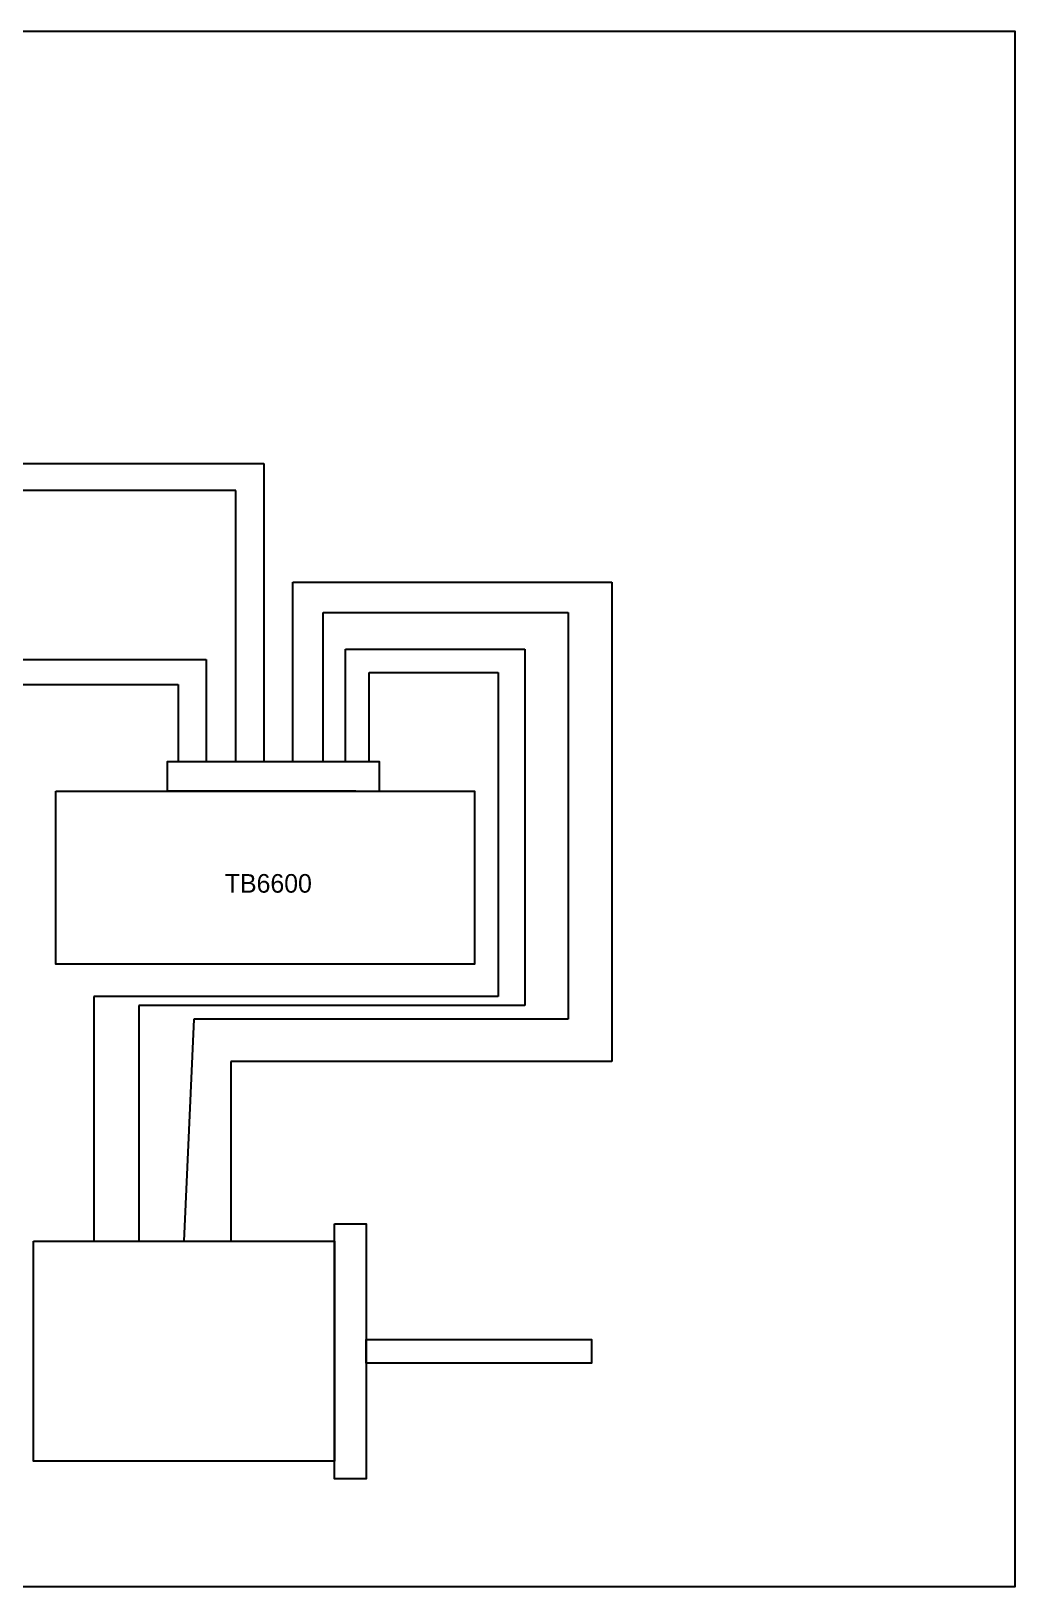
# Model space of a CAD drawing. Header units: millimetres. Extents: x -116 to 361, y -106 to 178.
# Drawn here: x 180.8 to 360.8, y -106.4 to 178.4 of the extents above; entities that cross this region are included whole.
import ezdxf

# ---------------------------------------------------------------- set-up
doc = ezdxf.new("R2010")
doc.units = ezdxf.units.MM

msp = doc.modelspace()

# ---------------------------------------------------------------- linework, layer by layer
for p, q in [((27.65, 99.29), (223.38, 99.29)), ((223.38, 99.29), (223.38, 44.66)), ((218.24, 94.36), (23.77, 94.36)), ((218.24, 44.66), (218.24, 94.36)), ((228.66, 44.66), (228.66, 77.56)), ((228.66, 77.56), (287.05, 77.56)), ((287.05, 77.56), (287.05, -10.19)), ((234.21, 44.66), (234.21, 72.02)), ((234.21, 72.02), (279.09, 72.02)), ((279.09, 72.02), (279.09, -2.47)), ((152.78, 63.39), (212.78, 63.39)), ((212.78, 63.39), (212.78, 44.66)), ((238.31, 44.66), (238.31, 65.27)), ((238.31, 65.27), (271.13, 65.27)), ((271.13, 65.27), (271.13, 0.08)), ((242.63, 44.66), (242.63, 61)), ((242.63, 61), (266.25, 61)), ((266.25, 61), (266.25, 1.68)), ((157.79, 58.82), (207.67, 58.82)), ((207.67, 58.82), (207.67, 44.66)), ((266.25, 1.68), (192.27, 1.68)), ((192.27, 1.68), (192.27, -43.1)), ((271.13, 0.08), (200.48, 0.08)), ((200.48, 0.08), (200.48, -43.1)), ((210.57, -2.47), (208.74, -43.1)), ((279.09, -2.47), (210.57, -2.47)), ((287.05, -10.19), (217.32, -10.19)), ((217.32, -10.19), (217.32, -43.1))]:
    msp.add_line(p, q)
for points in [[(-116.18, 178.44), (360.83, 178.44), (360.83, -106.37), (-116.18, -106.37)], [(205.64, 39.32), (244.52, 39.32), (244.52, 44.66), (205.64, 44.66)], [(185.26, 39.32), (261.94, 39.32), (261.94, 7.62), (185.26, 7.62)], [(205.64, 39.32), (240.2, 39.32), (240.2, 39.32), (205.64, 39.32)], [(236.31, -39.9), (242.11, -39.9), (242.11, -86.57), (236.31, -86.57)], [(181.17, -43.1), (236.31, -43.1), (236.31, -83.38), (181.17, -83.38)], [(242.11, -61.08), (283.36, -61.08), (283.36, -65.39), (242.11, -65.39)]]:
    msp.add_lwpolyline(points, close=True)

# ---------------------------------------------------------------- texts
at = {"insert": (216.22, 24.12), "char_height": 3.402, "attachment_point": 1}
msp.add_mtext_dynamic_manual_height_columns('TB6600', width=487.5085, gutter_width=17.01, heights=[0], dxfattribs=at)

doc.saveas('drawing.dxf')
